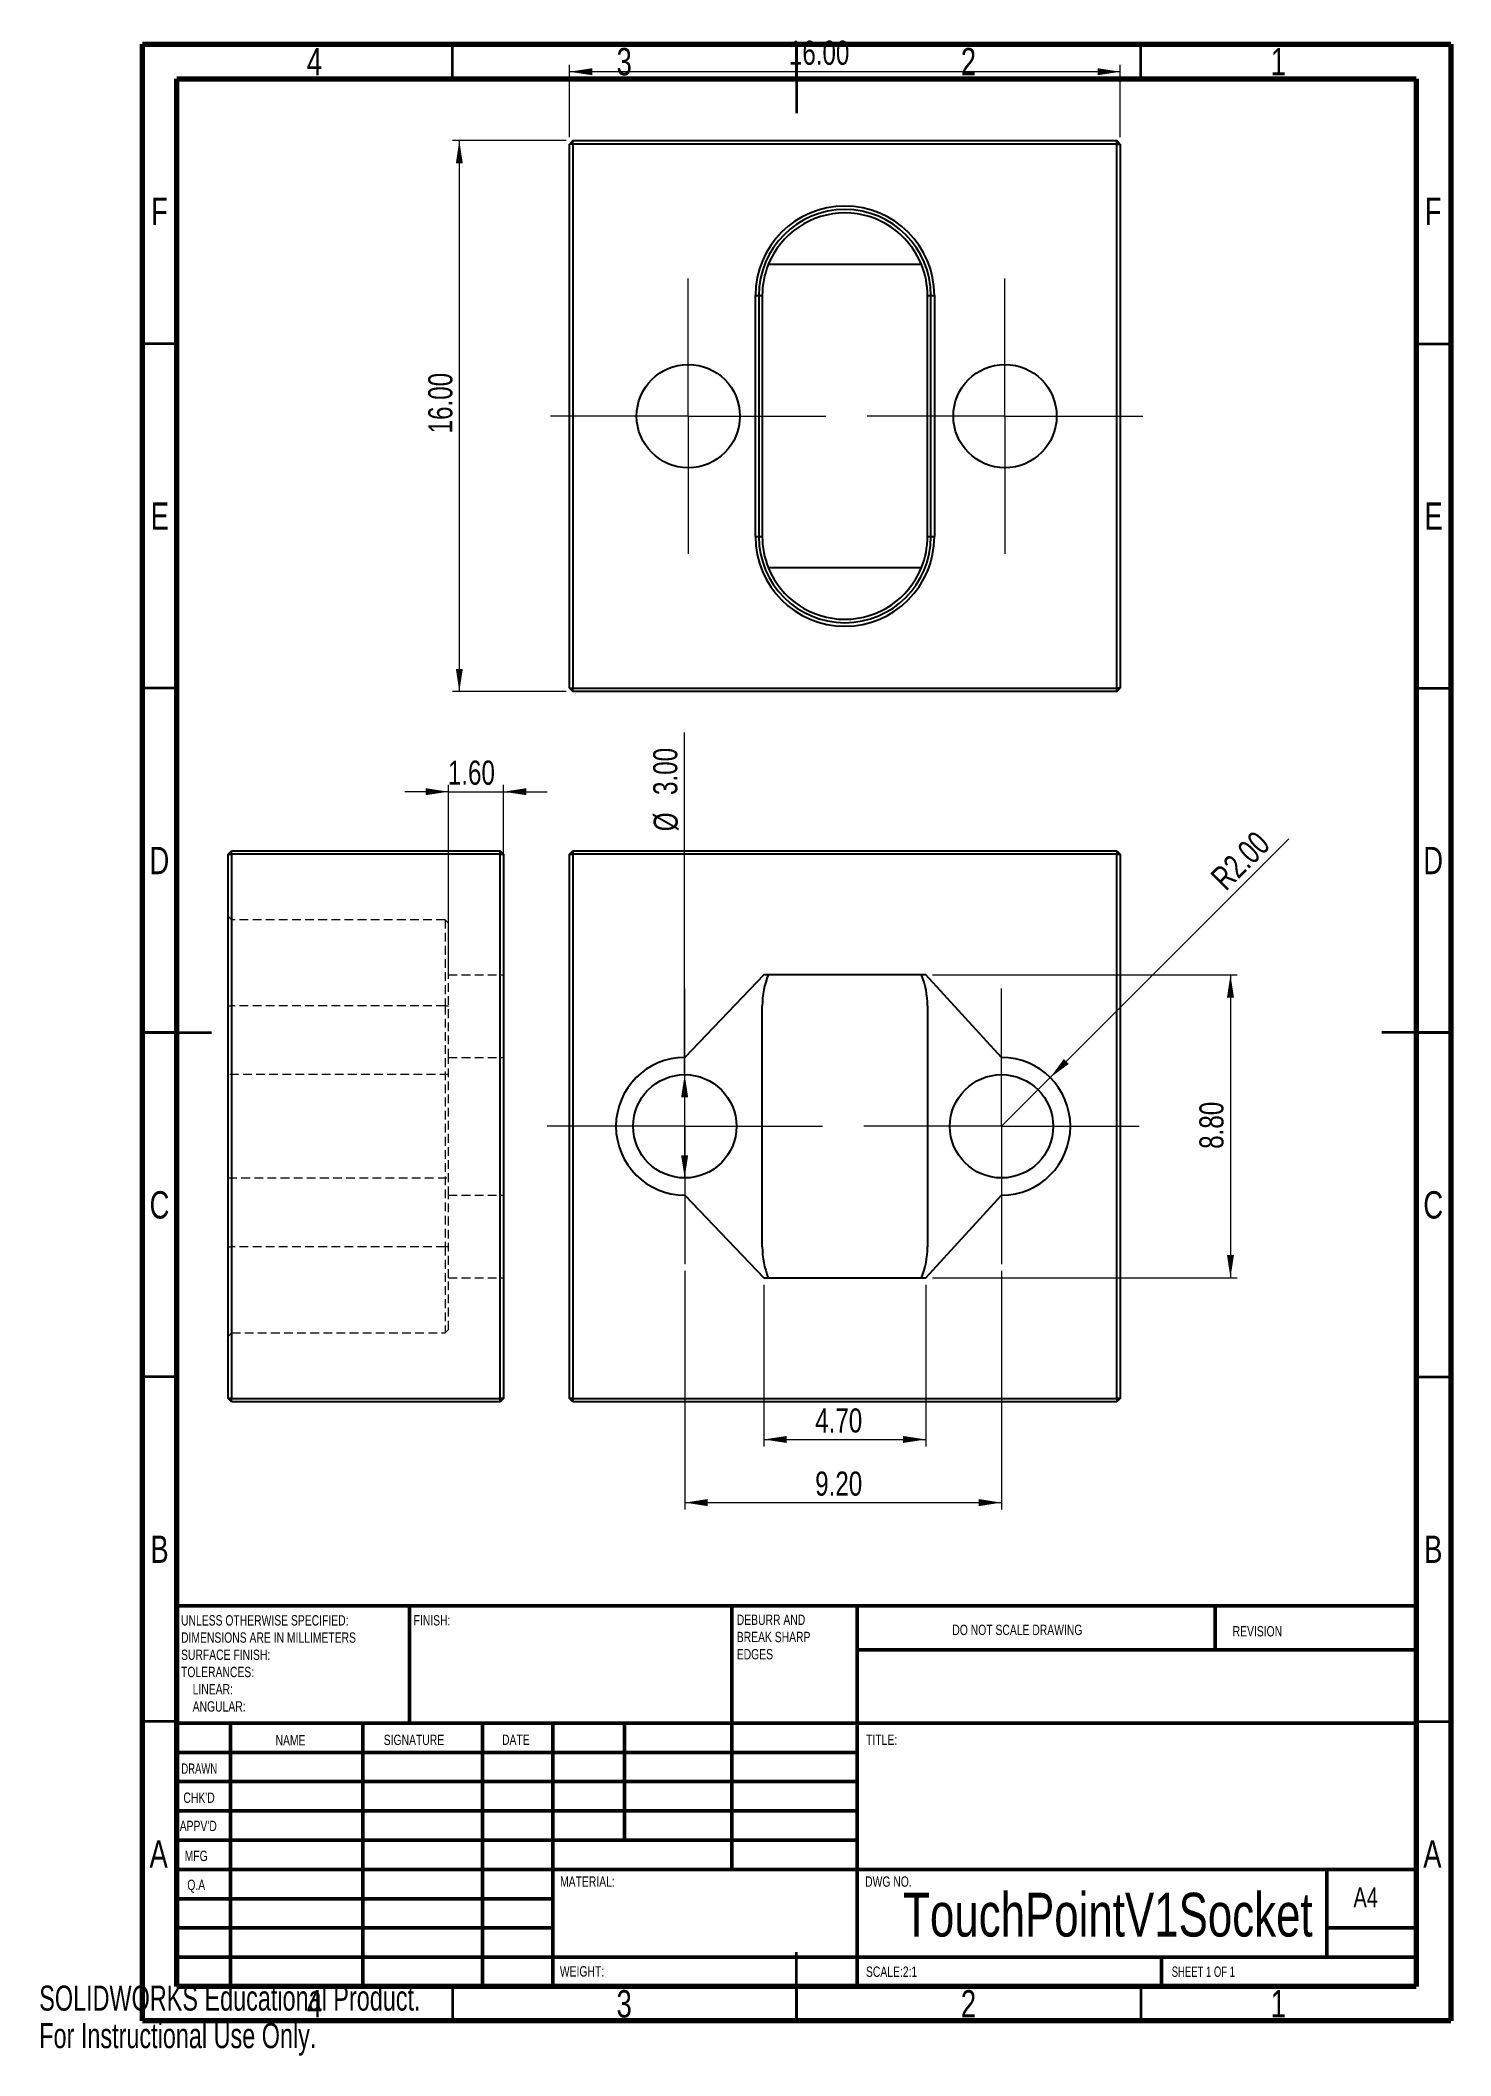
# Model space of a CAD drawing. Header units: millimetres. Extents: x 0 to 205, y 0 to 293.
import ezdxf

# ---------------------------------------------------------------- set-up
doc = ezdxf.new("R2010")
doc.units = ezdxf.units.MM
doc.linetypes.add('HIDDEN', pattern=[1.905, 1.27, -0.635])
doc.styles.add('SLDTEXTSTYLE0', font='TXT', dxfattribs={"width": 0.75})
doc.styles.add('SLDTEXTSTYLE1', font='TXT', dxfattribs={"width": 0.686449})
doc.styles.add('SLDTEXTSTYLE2', font='TXT', dxfattribs={"width": 0.6875})
doc.styles.add('SLDTEXTSTYLE3', font='TXT', dxfattribs={"width": 0.7})
doc.dimstyles.new('SLDDIMSTYLE0', dxfattribs={"dimtxt": 3.5, "dimasz": 3.302, "dimexe": 0, "dimexo": 0.0625, "dimgap": 0.875, "dimtad": 1, "dimlfac": 0.2, "dimrnd": 1e-09, "dimzin": 4, "dimdsep": 46, "dimtxsty": 'SLDTEXTSTYLE0', "dimsah": 1, "dimcen": 0.09, "dimadec": 0, "dimazin": 1, "dimtfac": 1, "dimtofl": 0, "dimtmove": 0, "dimatfit": 3, "dimfxl": 1, "dimfrac": 2, "dimtolj": 1, "dimtzin": 12, "dimarcsym": 0})
doc.dimstyles.new('SLDDIMSTYLE1', dxfattribs={"dimtxt": 3.5, "dimasz": 3.302, "dimexe": 0, "dimexo": 0.0625, "dimgap": 0.875, "dimtad": 1, "dimlfac": 0.2, "dimrnd": 1e-09, "dimzin": 4, "dimdsep": 46, "dimtxsty": 'SLDTEXTSTYLE0', "dimsah": 1, "dimcen": 0, "dimadec": 0, "dimazin": 1, "dimtfac": 1, "dimtofl": 0, "dimtmove": 0, "dimatfit": 3, "dimfxl": 1, "dimfrac": 2, "dimtolj": 1, "dimtzin": 12, "dimarcsym": 0})
doc.dimstyles.new('SLDDIMSTYLE2', dxfattribs={"dimtxt": 3.5, "dimasz": 3.302, "dimexe": 0, "dimexo": 0.0625, "dimgap": 0.875, "dimtad": 1, "dimlfac": 0.2, "dimrnd": 1e-09, "dimzin": 4, "dimdsep": 46, "dimtxsty": 'SLDTEXTSTYLE0', "dimsah": 1, "dimcen": 0.09, "dimadec": 0, "dimazin": 1, "dimtfac": 1, "dimtmove": 0, "dimatfit": 0, "dimfxl": 1, "dimfrac": 2, "dimtolj": 1, "dimtzin": 12, "dimarcsym": 0})

# ---------------------------------------------------------------- blocks, each defined once
blk = doc.blocks.new('SW_NOTE_0')
at = {"color": 0, "linetype": 'Continuous', "lineweight": 0, "char_height": 1.5, "attachment_point": 1, "style": 'SLDTEXTSTYLE0'}
for s, insert in [('UNLESS OTHERWISE SPECIFIED:', (0, 1.93)), ('DIMENSIONS ARE IN MILLIMETERS', (0, -0.57)), ('TOLERANCES:', (0, -5.57)), ('SURFACE FINISH:', (0, -3.07)), ('LINEAR:', (1.69, -8.07)), ('ANGULAR:', (1.69, -10.57))]:
    blk.add_mtext(s, dxfattribs=dict(at, insert=insert))
blk = doc.blocks.new('SW_NOTE_1')
at = {"color": 0, "linetype": 'Continuous', "lineweight": 0, "char_height": 1.5, "attachment_point": 1, "style": 'SLDTEXTSTYLE0'}
for s, insert in [('DEBURR AND', (0, 1.93)), ('BREAK SHARP', (0, -0.57)), ('EDGES', (0, -3.07))]:
    blk.add_mtext(s, dxfattribs=dict(at, insert=insert))
blk = doc.blocks.new('_D')
at = {"color": 7, "linetype": 'Continuous', "lineweight": 18}
for p, q in [((76.51, 278.02), (60.01, 278.02)), ((61.01, 278.02), (61.01, 198.02)), ((76.51, 198.02), (60.01, 198.02))]:
    blk.add_line(p, q, dxfattribs=at)
for points in [[(61.01, 278.02), (60.51, 274.72), (61.52, 274.72)], [(61.01, 198.02), (61.52, 201.32), (60.51, 201.32)]]:
    blk.add_solid(points, dxfattribs=at)
at = {"color": 7, "linetype": 'Continuous', "lineweight": 18, "insert": (56.5, 235.51), "char_height": 3.5, "attachment_point": 1, "rotation": 90, "style": 'SLDTEXTSTYLE0'}
blk.add_mtext('16.00', dxfattribs=at)
blk = doc.blocks.new('_D_1')
at = {"color": 7, "linetype": 'Continuous', "lineweight": 18}
for p, q in [((77.01, 278.52), (77.01, 289.02)), ((157.01, 288.02), (77.01, 288.02)), ((157.01, 278.52), (157.01, 289.02))]:
    blk.add_line(p, q, dxfattribs=at)
for points in [[(77.01, 288.02), (80.32, 287.51), (80.32, 288.53)], [(157.01, 288.02), (153.71, 288.53), (153.71, 287.51)]]:
    blk.add_solid(points, dxfattribs=at)
at = {"color": 7, "linetype": 'Continuous', "lineweight": 18, "insert": (108.88, 292.53), "char_height": 3.5, "attachment_point": 1, "style": 'SLDTEXTSTYLE0'}
blk.add_mtext('16.00', dxfattribs=at)
blk = doc.blocks.new('SW_CENTERMARKSYMBOL_0')
at = {"color": 0, "linetype": 'Continuous', "lineweight": 0}
for p, q in [((0, 12.5), (0, 20)), ((0, 0), (0, 12.5)), ((-12.5, 0), (-20, 0)), ((0, 0), (-12.5, 0)), ((0, 0), (0, -12.5)), ((0, 0), (12.5, 0)), ((12.5, 0), (20, 0)), ((0, -12.5), (0, -20))]:
    blk.add_line(p, q, dxfattribs=at)
blk = doc.blocks.new('SW_CENTERMARKSYMBOL_1')
at = {"color": 0, "linetype": 'Continuous', "lineweight": 0}
for p, q in [((0, 12.5), (0, 20)), ((0, 0), (0, 12.5)), ((-12.5, 0), (-20, 0)), ((0, 0), (-12.5, 0)), ((0, 0), (0, -12.5)), ((0, 0), (12.5, 0)), ((12.5, 0), (20, 0)), ((0, -12.5), (0, -20))]:
    blk.add_line(p, q, dxfattribs=at)
blk = doc.blocks.new('_D_2')
at = {"color": 7, "linetype": 'Continuous', "lineweight": 18}
for p, q in [((93.76, 113.9), (93.76, 79.26)), ((139.76, 113.9), (139.76, 79.26)), ((93.76, 80.26), (139.76, 80.26))]:
    blk.add_line(p, q, dxfattribs=at)
for points in [[(93.76, 80.26), (97.07, 79.75), (97.07, 80.77)], [(139.76, 80.26), (136.46, 80.77), (136.46, 79.75)]]:
    blk.add_solid(points, dxfattribs=at)
at = {"color": 7, "linetype": 'Continuous', "lineweight": 18, "insert": (112.7, 84.77), "char_height": 3.5, "attachment_point": 1, "style": 'SLDTEXTSTYLE0'}
blk.add_mtext('9.20', dxfattribs=at)
blk = doc.blocks.new('_D_3')
at = {"color": 7, "linetype": 'Continuous', "lineweight": 18}
for p, q in [((93.74, 142.4), (93.74, 192.07)), ((92.76, 142.4), (92.74, 142.4)), ((93.74, 142.4), (93.74, 127.4)), ((92.76, 127.4), (92.74, 127.4))]:
    blk.add_line(p, q, dxfattribs=at)
for points in [[(93.74, 142.4), (93.23, 139.1), (94.25, 139.1)], [(93.74, 127.4), (94.25, 130.7), (93.23, 130.7)]]:
    blk.add_solid(points, dxfattribs=at)
at = {"color": 7, "linetype": 'Continuous', "lineweight": 18, "char_height": 3.5, "attachment_point": 1, "rotation": 90, "style": 'SLDTEXTSTYLE0'}
for s, insert in [('3.00', (89.17, 183.01)), ('%%c', (89.23, 177.74))]:
    blk.add_mtext(s, dxfattribs=dict(at, insert=insert))
blk = doc.blocks.new('_D_4')
at = {"color": 7, "linetype": 'Continuous', "lineweight": 18}
for q in [(181.48, 176.62), (139.76, 134.9)]:
    blk.add_line((146.83, 141.97), q, dxfattribs=at)
blk.add_solid([(146.83, 141.97), (149.53, 143.95), (148.81, 144.67)], dxfattribs=at)
at = {"color": 7, "linetype": 'Continuous', "lineweight": 18, "insert": (169.89, 171.4), "char_height": 3.5, "attachment_point": 1, "rotation": 45, "style": 'SLDTEXTSTYLE0'}
blk.add_mtext('R2.00', dxfattribs=at)
blk = doc.blocks.new('_D_5')
at = {"color": 7, "linetype": 'Continuous', "lineweight": 18}
for p, q in [((129.76, 156.9), (174.01, 156.9)), ((173.01, 156.9), (173.01, 112.9)), ((129.76, 112.9), (174.01, 112.9))]:
    blk.add_line(p, q, dxfattribs=at)
for points in [[(173.01, 156.9), (172.51, 153.6), (173.52, 153.6)], [(173.01, 112.9), (173.52, 116.2), (172.51, 116.2)]]:
    blk.add_solid(points, dxfattribs=at)
at = {"color": 7, "linetype": 'Continuous', "lineweight": 18, "insert": (168.5, 131.63), "char_height": 3.5, "attachment_point": 1, "rotation": 90, "style": 'SLDTEXTSTYLE0'}
blk.add_mtext('8.80', dxfattribs=at)
blk = doc.blocks.new('_D_6')
at = {"color": 7, "linetype": 'Continuous', "lineweight": 18}
for p, q in [((105.26, 111.9), (105.26, 88.43)), ((128.76, 111.9), (128.76, 88.43)), ((105.26, 89.43), (128.76, 89.43))]:
    blk.add_line(p, q, dxfattribs=at)
for points in [[(105.26, 89.43), (108.57, 88.92), (108.57, 89.94)], [(128.76, 89.43), (125.46, 89.94), (125.46, 88.92)]]:
    blk.add_solid(points, dxfattribs=at)
at = {"color": 7, "linetype": 'Continuous', "lineweight": 18, "insert": (112.7, 93.94), "char_height": 3.5, "attachment_point": 1, "style": 'SLDTEXTSTYLE0'}
blk.add_mtext('4.70', dxfattribs=at)
blk = doc.blocks.new('SW_CENTERMARKSYMBOL_2')
at = {"color": 0, "linetype": 'Continuous', "lineweight": 0}
for p, q in [((0, 12.5), (0, 20)), ((0, 0), (0, 12.5)), ((-12.5, 0), (-20, 0)), ((0, 0), (-12.5, 0)), ((0, 0), (0, -12.5)), ((0, 0), (12.5, 0)), ((12.5, 0), (20, 0)), ((0, -12.5), (0, -20))]:
    blk.add_line(p, q, dxfattribs=at)
blk = doc.blocks.new('SW_CENTERMARKSYMBOL_3')
at = {"color": 0, "linetype": 'Continuous', "lineweight": 0}
for p, q in [((0, 12.5), (0, 20)), ((0, 0), (0, 12.5)), ((-12.5, 0), (-20, 0)), ((0, 0), (-12.5, 0)), ((0, 0), (0, -12.5)), ((0, 0), (12.5, 0)), ((12.5, 0), (20, 0)), ((0, -12.5), (0, -20))]:
    blk.add_line(p, q, dxfattribs=at)
blk = doc.blocks.new('_D_7')
at = {"color": 7, "linetype": 'Continuous', "lineweight": 18}
for p, q in [((59.44, 157.9), (59.44, 184.48)), ((67.44, 157.9), (67.44, 184.48)), ((59.44, 183.48), (53.09, 183.48)), ((59.44, 183.48), (67.44, 183.48)), ((67.44, 183.48), (73.79, 183.48))]:
    blk.add_line(p, q, dxfattribs=at)
for points in [[(59.44, 183.48), (56.14, 183.99), (56.14, 182.98)], [(67.44, 183.48), (70.74, 182.98), (70.74, 183.99)]]:
    blk.add_solid(points, dxfattribs=at)
at = {"color": 7, "linetype": 'Continuous', "lineweight": 18, "insert": (59.35, 188), "char_height": 3.5, "attachment_point": 1, "style": 'SLDTEXTSTYLE0'}
blk.add_mtext('1.60', dxfattribs=at)

msp = doc.modelspace()

# ---------------------------------------------------------------- linework, layer by layer
at = {"color": 7, "linetype": 'Continuous', "lineweight": 70}
for p, q in [((15, 5), (15, 292)), ((15, 292), (205, 292)), ((205, 292), (205, 5)), ((20, 10), (20, 287)), ((20, 287), (200, 287)), ((200, 287), (200, 10)), ((200, 10), (20, 10)), ((205, 5), (15, 5))]:
    msp.add_line(p, q, dxfattribs=at)
at = {"color": 7, "linetype": 'Continuous', "lineweight": 35}
for p, q in [((60, 287), (60, 292)), ((110, 292), (110, 282)), ((110, 287), (110, 292)), ((160, 287), (160, 292)), ((20, 248.5), (15, 248.5)), ((200, 248.5), (205, 248.5)), ((20, 198.5), (15, 198.5)), ((200, 198.5), (205, 198.5)), ((15, 148.5), (25, 148.5)), ((20, 148.5), (15, 148.5)), ((205, 148.5), (195, 148.5)), ((200, 148.5), (205, 148.5)), ((20, 98.5), (15, 98.5)), ((200, 98.5), (205, 98.5)), ((20, 48.5), (15, 48.5)), ((200, 48.5), (205, 48.5)), ((110, 5), (110, 15)), ((60, 10), (60, 5)), ((110, 10), (110, 5)), ((160, 10), (160, 5))]:
    msp.add_line(p, q, dxfattribs=at)
at = {"color": 7, "linetype": 'Continuous', "lineweight": 25}
for p, q in [((77.514, 278.02), (77.014, 277.52)), ((77.514, 277.52), (77.514, 278.02)), ((77.514, 278.02), (156.514, 278.02)), ((156.514, 277.52), (156.514, 278.02)), ((157.014, 277.52), (156.514, 278.02)), ((77.514, 277.52), (77.014, 277.52)), ((77.014, 198.52), (77.014, 277.52)), ((77.514, 277.52), (77.514, 198.52)), ((156.514, 277.52), (77.514, 277.52)), ((156.514, 277.52), (157.014, 277.52)), ((156.514, 198.52), (156.514, 277.52)), ((157.014, 277.52), (157.014, 198.52)), ((128.138, 260.02), (105.889, 260.02)), ((104.014, 220.52), (104.014, 255.52)), ((104.014, 255.52), (104.514, 255.52)), ((104.514, 255.52), (104.514, 220.52)), ((104.514, 255.52), (105.014, 255.52)), ((105.014, 255.52), (105.014, 220.52)), ((129.014, 255.52), (129.514, 255.52)), ((129.014, 220.52), (129.014, 255.52)), ((129.514, 220.52), (129.514, 255.52)), ((129.514, 255.52), (130.014, 255.52)), ((130.014, 255.52), (130.014, 220.52)), ((104.014, 220.52), (104.514, 220.52)), ((104.514, 220.52), (105.014, 220.52)), ((129.014, 220.52), (129.514, 220.52)), ((129.514, 220.52), (130.014, 220.52)), ((105.889, 216.02), (128.138, 216.02)), ((77.014, 198.52), (77.514, 198.52)), ((77.014, 198.52), (77.514, 198.02)), ((77.514, 198.02), (77.514, 198.52)), ((77.514, 198.52), (156.514, 198.52)), ((156.514, 198.02), (77.514, 198.02)), ((156.514, 198.02), (156.514, 198.52)), ((157.014, 198.52), (156.514, 198.52)), ((156.514, 198.02), (157.014, 198.52)), ((27.441, 174.4), (27.941, 174.9)), ((27.441, 174.4), (27.941, 174.4)), ((27.441, 95.4), (27.441, 174.4)), ((27.941, 174.4), (27.941, 174.9)), ((27.941, 174.9), (66.941, 174.9)), ((27.941, 174.4), (27.941, 95.4)), ((66.941, 174.4), (27.941, 174.4)), ((66.941, 174.9), (67.441, 174.4)), ((66.941, 174.4), (66.941, 174.9)), ((66.941, 95.4), (66.941, 174.4)), ((66.941, 174.4), (67.441, 174.4)), ((67.441, 174.4), (67.441, 95.4)), ((77.014, 174.4), (77.514, 174.9)), ((77.014, 95.4), (77.014, 174.4)), ((77.014, 174.4), (77.514, 174.4)), ((77.514, 174.9), (77.514, 174.4)), ((77.514, 174.9), (156.514, 174.9)), ((77.514, 174.4), (77.514, 95.4)), ((156.514, 174.4), (77.514, 174.4)), ((156.514, 174.9), (157.014, 174.4)), ((156.514, 174.9), (156.514, 174.4)), ((156.514, 174.4), (157.014, 174.4)), ((156.514, 95.4), (156.514, 174.4)), ((157.014, 174.4), (157.014, 95.4)), ((105.264, 156.9), (93.76, 144.901)), ((128.764, 156.9), (105.264, 156.9)), ((139.764, 144.9), (128.764, 156.9)), ((105.014, 117.4), (105.014, 152.4)), ((129.014, 152.4), (129.014, 117.4)), ((93.76, 144.901), (93.76, 144.9)), ((93.764, 124.9), (105.264, 112.9)), ((128.764, 112.9), (139.764, 124.9)), ((105.264, 112.9), (128.764, 112.9)), ((27.941, 94.9), (27.441, 95.4)), ((27.941, 95.4), (27.441, 95.4)), ((27.941, 94.9), (27.941, 95.4)), ((27.941, 95.4), (66.941, 95.4)), ((66.941, 94.9), (27.941, 94.9)), ((66.941, 94.9), (66.941, 95.4)), ((67.441, 95.4), (66.941, 95.4)), ((67.441, 95.4), (66.941, 94.9)), ((77.514, 95.4), (77.014, 95.4)), ((77.514, 94.9), (77.014, 95.4)), ((77.514, 95.4), (77.514, 94.9)), ((77.514, 95.4), (156.514, 95.4)), ((156.514, 94.9), (77.514, 94.9)), ((157.014, 95.4), (156.514, 94.9)), ((156.514, 95.4), (156.514, 94.9)), ((157.014, 95.4), (156.514, 95.4))]:
    msp.add_line(p, q, dxfattribs=at)
at = {"color": 7, "linetype": 'HIDDEN', "lineweight": 18}
for p, q in [((27.941, 164.9), (27.441, 165.4)), ((58.941, 164.9), (27.941, 164.9)), ((58.941, 164.9), (58.941, 152.4)), ((59.441, 164.4), (58.941, 164.9)), ((59.441, 156.9), (59.441, 164.4)), ((59.441, 144.901), (59.441, 156.9)), ((59.441, 156.9), (67.441, 156.9)), ((27.441, 152.4), (27.941, 152.4)), ((58.941, 152.4), (27.941, 152.4)), ((58.941, 152.4), (58.941, 117.4)), ((58.941, 152.4), (59.441, 152.4)), ((59.441, 144.9), (59.441, 144.901)), ((59.441, 144.901), (67.441, 144.901)), ((59.441, 124.9), (59.441, 144.9)), ((59.441, 144.9), (67.441, 144.9)), ((59.441, 144.9), (67.441, 144.9)), ((59.441, 142.4), (27.441, 142.4)), ((27.441, 127.4), (59.441, 127.4)), ((59.441, 112.9), (59.441, 124.9)), ((59.441, 124.9), (67.441, 124.9)), ((27.441, 117.4), (27.941, 117.4)), ((58.941, 117.4), (27.941, 117.4)), ((58.941, 117.4), (58.941, 104.9)), ((59.441, 117.4), (58.941, 117.4)), ((59.441, 105.4), (59.441, 112.9)), ((59.441, 112.9), (67.441, 112.9)), ((58.941, 104.9), (59.441, 105.4)), ((27.441, 104.4), (27.941, 104.9)), ((27.941, 104.9), (58.941, 104.9))]:
    msp.add_line(p, q, dxfattribs=at)
at = {"color": 7, "linetype": 'Continuous', "lineweight": 50}
for p, q in [((20, 65.25), (200, 65.25)), ((20, 65.25), (20, 10)), ((53.8, 48.25), (53.8, 65.25)), ((100.6, 65.25), (100.6, 27)), ((118.8, 65.25), (118.8, 10)), ((170.8, 58.875), (170.8, 65.25)), ((200, 58.875), (118.8, 58.875)), ((200, 48.25), (20, 48.25)), ((27.8, 48.25), (27.8, 10)), ((46.991, 48.25), (46.991, 10)), ((64.399, 48.25), (64.399, 10)), ((74.6, 10), (74.6, 48.25)), ((85, 31.25), (85, 48.25)), ((118.8, 44), (20, 44)), ((118.8, 39.75), (20, 39.75)), ((118.8, 35.5), (20, 35.5)), ((118.8, 31.25), (20, 31.25)), ((74.6, 27), (20, 27)), ((74.6, 27), (200, 27)), ((187, 14.25), (187, 27)), ((74.6, 22.75), (20, 22.75)), ((74.6, 18.5), (20, 18.5)), ((200, 18.5), (187, 18.5)), ((20, 14.25), (200, 14.25)), ((163, 10), (163, 14.25))]:
    msp.add_line(p, q, dxfattribs=at)
at = {"color": 7, "linetype": 'Continuous', "lineweight": 25}
for centre in [(94.264, 238.02), (140.264, 238.02), (93.764, 134.9), (139.764, 134.9)]:
    msp.add_circle(centre, 7.5, dxfattribs=at)
for centre, radius, start, end in [((117.014, 255.52), 13, 0, 180), ((117.014, 255.52), 12.5, 0, 180), ((117.014, 255.52), 12, 22.02431, 157.97569), ((117.014, 255.52), 12, 157.97569, 180), ((117.014, 255.52), 12, 0, 22.02431), ((117.014, 220.52), 13, 180, 0), ((117.014, 220.52), 12.5, 180, 0), ((117.014, 220.52), 12, 180, 202.02431), ((117.014, 220.52), 12, 337.97569, 0), ((117.014, 220.52), 12, 202.02431, 337.97569), ((117.014, 152.4), 12, 157.97569, 180), ((117.014, 152.4), 12, 0, 22.02431), ((93.764, 134.9), 10, 90.02117, 269.99997), ((139.764, 134.9), 10, 269.99997, 89.99997), ((117.014, 117.4), 12, 180, 202.02431), ((117.014, 117.4), 12, 337.97569, 0)]:
    msp.add_arc(centre, radius, start, end, dxfattribs=at)

# ---------------------------------------------------------------- block references
at = {"color": 7, "linetype": 'Continuous', "lineweight": 0}
for name, p in [('SW_CENTERMARKSYMBOL_0', (94.264, 238.02)), ('SW_CENTERMARKSYMBOL_1', (140.264, 238.02)), ('SW_CENTERMARKSYMBOL_3', (93.764, 134.9)), ('SW_CENTERMARKSYMBOL_2', (139.764, 134.9)), ('SW_NOTE_0', (20.594, 61.987)), ('SW_NOTE_1', (101.309, 62.069))]:
    msp.add_blockref(name, p, dxfattribs=at)

# ---------------------------------------------------------------- texts
for s, insert, char_height, attachment_point, style in [('4', (39.96, 291.476), 3.969, 2, 'SLDTEXTSTYLE0'), ('3', (84.96, 291.476), 3.969, 2, 'SLDTEXTSTYLE0'), ('2', (134.96, 291.476), 3.969, 2, 'SLDTEXTSTYLE0'), ('1', (179.96, 291.476), 3.969, 2, 'SLDTEXTSTYLE0'), ('F', (17.458, 269.726), 3.969, 2, 'SLDTEXTSTYLE0'), ('F', (202.458, 269.726), 3.969, 2, 'SLDTEXTSTYLE0'), ('E', (17.508, 225.476), 3.969, 2, 'SLDTEXTSTYLE0'), ('E', (202.508, 225.476), 3.969, 2, 'SLDTEXTSTYLE0'), ('D', (17.453, 175.476), 3.969, 2, 'SLDTEXTSTYLE0'), ('D', (202.453, 175.476), 3.969, 2, 'SLDTEXTSTYLE0'), ('C', (17.459, 125.476), 3.969, 2, 'SLDTEXTSTYLE0'), ('C', (202.459, 125.476), 3.969, 2, 'SLDTEXTSTYLE0'), ('B', (17.471, 75.476), 3.969, 2, 'SLDTEXTSTYLE0'), ('B', (202.471, 75.476), 3.969, 2, 'SLDTEXTSTYLE0'), ('FINISH:', (54.371, 63.919), 1.5, 1, 'SLDTEXTSTYLE0'), ('DO NOT SCALE DRAWING', (132.615, 62.533), 1.5, 1, 'SLDTEXTSTYLE0'), ('REVISION', (173.328, 62.335), 1.5, 1, 'SLDTEXTSTYLE0'), ('NAME', (34.322, 46.501), 1.5, 1, 'SLDTEXTSTYLE0'), ('SIGNATURE', (50.034, 46.562), 1.5, 1, 'SLDTEXTSTYLE0'), ('DATE', (67.215, 46.576), 1.5, 1, 'SLDTEXTSTYLE0'), ('TITLE:', (120.09, 46.576), 1.5, 1, 'SLDTEXTSTYLE0'), ('DRAWN', (20.643, 42.385), 1.5, 1, 'SLDTEXTSTYLE1'), ("CHK'D", (20.939, 38.162), 1.5, 1, 'SLDTEXTSTYLE0'), ("APPV'D", (20.402, 34.066), 1.5, 1, 'SLDTEXTSTYLE0'), ('A', (17.34, 31.226), 3.969, 2, 'SLDTEXTSTYLE0'), ('MFG', (21.124, 29.716), 1.5, 1, 'SLDTEXTSTYLE0'), ('A', (202.34, 31.226), 3.969, 2, 'SLDTEXTSTYLE0'), ('Q.A', (21.509, 25.505), 1.5, 1, 'SLDTEXTSTYLE0'), ('MATERIAL:', (75.646, 25.986), 1.5, 1, 'SLDTEXTSTYLE0'), ('DWG NO.', (119.953, 25.986), 1.5, 1, 'SLDTEXTSTYLE0'), ('TouchPointV1Socket', (155.212, 23.607), 6.35, 2, 'SLDTEXTSTYLE0'), ('A4', (190.871, 24.406), 2.9104, 1, 'SLDTEXTSTYLE0'), ('WEIGHT:', (75.618, 12.949), 1.4986, 1, 'SLDTEXTSTYLE0'), ('SCALE:2:1', (120.074, 12.9), 1.5, 1, 'SLDTEXTSTYLE0'), ('SHEET 1 OF 1', (164.478, 12.9), 1.5, 1, 'SLDTEXTSTYLE2'), ('4', (39.96, 9.476), 3.969, 2, 'SLDTEXTSTYLE0'), ('3', (84.96, 9.476), 3.969, 2, 'SLDTEXTSTYLE0'), ('2', (134.96, 9.476), 3.969, 2, 'SLDTEXTSTYLE0'), ('1', (179.96, 9.476), 3.969, 2, 'SLDTEXTSTYLE0')]:
    msp.add_mtext(s, dxfattribs=dict(at, insert=insert, char_height=char_height, attachment_point=attachment_point, style=style))
at = {"color": 7, "linetype": 'Continuous', "char_height": 3.633, "attachment_point": 1, "style": 'SLDTEXTSTYLE3'}
for s, insert in [('SOLIDWORKS Educational Product.', (0, 10.133)), ('For Instructional Use Only.', (0, 4.683))]:
    msp.add_mtext(s, dxfattribs=dict(at, insert=insert))

# ---------------------------------------------------------------- dimensions: what is measured, and where the dimension line sits
at = {"color": 7, "linetype": 'Continuous', "lineweight": 18}
for base, p1, p2, dimstyle, picture, middle in [((77.014, 288.02), (157.014, 277.52), (77.014, 277.52), 'SLDDIMSTYLE0', '_D_1', (114.701, 288.02)), ((67.441, 183.485), (59.441, 156.9), (67.441, 156.9), 'SLDDIMSTYLE2', '_D_7', (63.879, 183.485)), ((139.764, 80.259), (93.764, 114.9), (139.764, 114.9), 'SLDDIMSTYLE0', '_D_2', (117.224, 80.259)), ((128.764, 89.428), (105.264, 112.9), (128.764, 112.9), 'SLDDIMSTYLE0', '_D_6', (117.224, 89.428))]:
    dim = msp.add_linear_dim(base=base, p1=p1, p2=p2, dimstyle=dimstyle, dxfattribs=at)
    dim.commit()
    dim.dimension.update_dxf_attribs({"geometry": picture, "text_midpoint": middle, "dimtype": 160})
for base, p1, p2, picture, middle in [((61.014, 198.02), (77.514, 278.02), (77.514, 198.02), '_D', (61.014, 241.327)), ((173.014, 112.9), (128.764, 156.9), (128.764, 112.9), '_D_5', (173.014, 136.161))]:
    dim = msp.add_linear_dim(base=base, p1=p1, p2=p2, angle=90, dimstyle='SLDDIMSTYLE0', dxfattribs=at)
    dim.commit()
    dim.dimension.update_dxf_attribs({"geometry": picture, "text_midpoint": middle, "dimtype": 160})
dim = msp.add_linear_dim(base=(93.74, 127.4), p1=(93.764, 142.4), p2=(93.764, 127.4), angle=90, text='%%c<>', dimstyle='SLDDIMSTYLE0', dxfattribs=at)
dim.commit()
dim.dimension.update_dxf_attribs({"geometry": '_D_3', "text_midpoint": (93.74, 184.9), "dimtype": 160})
dim = msp.add_radius_dim(center=(139.764, 134.9), mpoint=(146.835, 141.971), dimstyle='SLDDIMSTYLE1', dxfattribs=at)
dim.commit()
dim.dimension.update_dxf_attribs({"geometry": '_D_4', "text_midpoint": (177.333, 172.47), "dimtype": 164})

doc.saveas('drawing.dxf')
